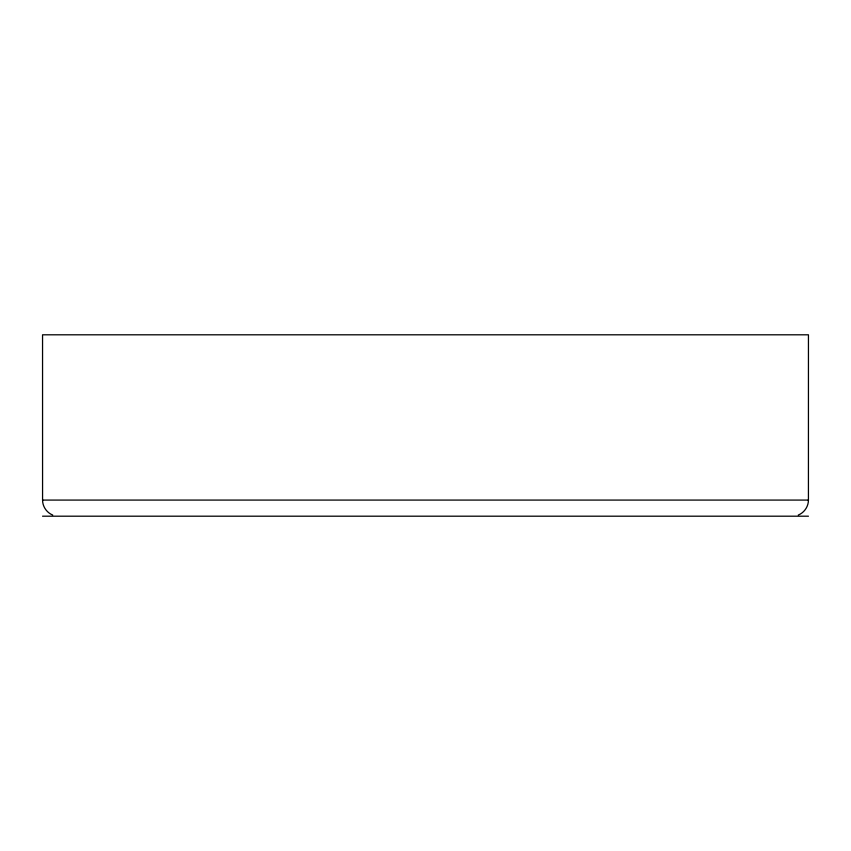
<?xml version="1.0" encoding="UTF-8"?>
<svg xmlns="http://www.w3.org/2000/svg" width="851" height="851" viewBox="0 0 851 851"><rect width="100%" height="100%" fill="white"/><g stroke="black" fill="none" stroke-linecap="round" stroke-linejoin="round"><path stroke-width="1.28" d="M798.259 515.068C804.259 512.674 808.471 506.547 808.429 500.08L808.45 334.805L42.55 334.805L42.571 500.08C42.529 506.547 46.741 512.674 52.741 515.068M42.55 500.08L808.45 500.08M42.55 516.195L808.45 516.195"/></g></svg>
